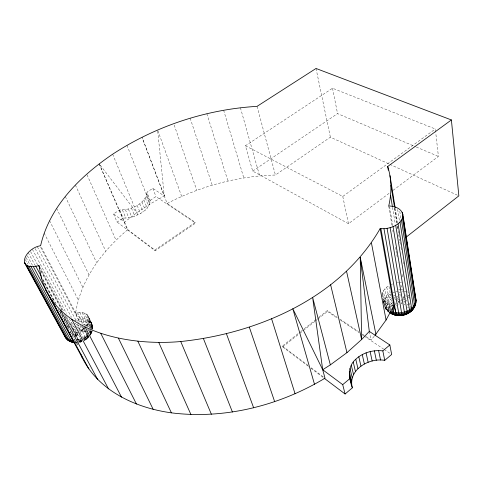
<?xml version="1.0" encoding="UTF-8"?>
<svg xmlns="http://www.w3.org/2000/svg" width="483" height="483" viewBox="0 0 483 483"><rect width="100%" height="100%" fill="white"/><g stroke="black" fill="none" stroke-linecap="round" stroke-linejoin="round"><path stroke-width="0.36" stroke-dasharray="2.42 1.81" d="M402.248 303.789L401.21 303.753L401.349 299.255M403.22 263.803L403.263 261.575M113.547 213.903L117.091 222.071L123.129 218.111L128.81 217.839L131.817 217.217L140.517 213.607L145.274 210.111L147.134 208.173L149.579 204.182L150.153 200.385L146.923 192.198L152.803 188.37L164.286 195.959L150.135 203.965L136.755 212.786L124.572 222.114L113.547 213.903L119.639 209.942C130.561 210.105 145.492 204.424 146.923 192.198M403.311 298.76L403.595 295.904L402.417 295.868M81.971 312.471L85.672 313.636L87.073 314.662L88.105 315.948L91.722 323.362L91.782 325.916L90.804 328.555L88.926 326.731L86.065 325.808C87.055 320.917 84.175 316.552 81.971 312.471L75.638 312.948L40.614 245.714M88.105 315.948L88.957 319.154L92.579 326.544L91.758 330.233L91.818 332.274L90.569 334.804L92.199 331.115M87.073 314.662L92.356 324.866L92.15 329.992M92.525 329.46L92.579 326.544M92.386 330.535L91.45 333.173L89.971 334.586L90.387 330.855L89.27 331.863L89.277 333.94M85.992 326.188L88.105 322.867L88.957 319.154M83.154 338.649C89.711 335.751 85.467 328.537 79.647 332.473M75.94 323.157L70.784 326.49L74.895 331.121L78.077 333.572L76.507 335.625L76.242 337.665M406.088 294.612L405.853 296.278L409.85 297.854L409.143 299.406M402.333 276.964L402.744 274.109M84.187 327.788L83.197 331.471M82.327 331.549L82.605 326.387M87.598 326.146C89.15 321.358 86.131 316.908 83.957 312.899M410.061 308.625L410.23 306.252L411.733 305.504M84.736 337.539L87.109 338.384L88.003 337.357L87.622 335.727L83.873 328.422L85.195 327.094M92.501 326.073C90.774 320.736 83.903 320.446 79.369 321.829L75.638 312.948C80.697 279.56 102.209 251.208 127.446 229.89L127.772 229.618L124.572 222.114L99.196 163.809L136.755 212.786M392.921 304.459L391.351 307.882C388.018 307.128 384.402 305.099 383.568 301.531C384.045 297.661 386.901 294.582 390.131 292.638L388.869 285.616C385.072 287.826 381.697 291.865 382.276 296.514M383.943 302.738C384.42 298.905 387.239 295.85 390.439 293.924L390.131 292.638M408.093 296.393L408.346 295.312L410.375 296.296M88.926 326.731C90.973 322.083 87.797 317.566 85.672 313.636M91.541 328.518C93.461 324.576 90.393 320.857 88.739 317.464M90.001 327.54L90.895 323.362L90.261 320.923C85.684 317.15 78.989 318.563 74.116 321.002M85.117 329.334L84.018 331.519M406.239 301.169L406.758 300.16M82.013 341.415L79.218 342.163L80.45 339.591L79.568 339.664L78.324 341.656L82.104 340.895M91.42 330.867L90.043 333.053M91.921 331.284L89.584 334.924M90.025 335.431L91.468 331.06L89.397 332.865M89.24 332.467L91.329 329.152L88.105 322.867M87.477 329.575L88.292 328.192M83.873 328.422L81.832 330.034L86.155 338.825L86.034 339.489L84.308 340.569L83.976 340.062L86.457 338.311L88.298 336.18L89.264 335.896M91.981 331.555L90.399 333.282M89.246 328.911L88.298 330.197L89.27 331.863M89.59 335.739L90.876 334.025L90.297 331.06M79.568 339.664L78.741 339.609L77.926 340.702L81.301 340.418L80.896 341.801L78.059 342.61M84.76 331.688L85.678 330.481L82.545 330.306L79.097 331.495M74.153 334.188L75.553 334.641L78.035 332.153M70.838 330.885L70.029 331.93L71.351 332.811M67.56 327.915L68.266 327.009L58.727 309.404M66.159 327.734L67.59 325.904M366.09 336.621L371.107 339.978L374.953 335.401M88.902 330.964L89.953 329.804M85.4 331.972L86.505 330.849M88.745 335.776L83.813 339.513L84.271 340.461M88.794 336.548L84.108 340.104M87.598 338.251L88.938 336.88L85.733 339.483L83.988 338.136M88.449 333.373L82.871 337.708L83.396 338.704L87.622 335.727M76.966 340.473L77.998 339.44L78.741 339.609M76.266 330.046L73.712 332.31L74.986 333.107L77.171 331.169M72.897 330.94L75.336 328.838L69.208 318.629M71.732 329.871L76.29 326.411M395.837 306.035L396.489 305.401M392.715 302.273C390.421 304.079 388.9 307.26 390.089 310.116L386.08 308.577L384.504 306.639L386.128 309.428L390.029 313.026M410.152 303.318L409.258 304.061L409.88 305.117M85.92 332.37L87.175 331.356M87.894 337.901L85.733 339.483M308.462 366.374L282.64 346.903L282.38 346.082L300.094 332.087M300.686 331.622L303.638 329.285M304.224 328.82L318.394 317.627M318.985 317.162L327.251 310.629L337.273 317.337M282.64 346.903L299.152 333.844M299.738 333.379L302.69 331.048M303.276 330.583L315.073 321.255M315.665 320.79L317.434 319.39M318.019 318.925L327.456 311.463L327.251 310.629M71.701 327.697L75.04 325.337M71.333 322.632L69.329 324.19L64.04 314.282M69.987 325.307L71.967 323.767M435.648 131.962L435.316 128.997L332.527 88.238L245.412 145.769L252.694 171.091L348.472 223.714L390.125 192.554M393.144 190.296L438.425 156.426L435.732 132.704M245.412 145.769L342.779 196.466L435.316 128.997M395.215 304.531L396.223 303.825L395.172 302.618L396.573 301.911M392.631 294.473C385.458 296.707 381.389 306.862 388.332 311.74M391.544 296.816C386.889 299.212 383.514 305.534 387.004 310.243L389.364 311.221C386.877 307.919 388.471 303.252 391.562 300.957L388.368 295.361L386.756 287.071M392.311 298.325C387.505 300.649 384.516 307.659 388.918 311.776M181.686 196.448L157.621 129.999L164.286 195.959L142.002 137.244L167.142 203.494C200.536 186.154 237.751 176.029 275.413 175.027L330.372 137.184L389.141 164.027M127.772 229.618L154.856 250.019L195.307 222.337L195.579 223.104L155.17 250.78L117.091 222.071M252.694 171.091L337.551 113.602L415.621 146.747M150.153 200.385L155.973 196.569L195.579 223.104M83.619 339.464L86.493 337.176L87.972 334.441L86.529 334.761M84.205 340.437L86.179 339.271M81.832 330.034L79.568 331.435L82.871 337.708M86.535 333.433L87.972 332.733M82.273 337.991L76.163 340.11M78.463 330.366L82.659 328.917L85.316 328.869M76.073 324.775L77.141 324.268M76.948 326.091L80.323 324.757M77.038 327.782L82.569 325.874M77.769 329.116L81.023 327.788L84.265 327.281M64.97 315.266L78.584 340.684L80.148 342.157L82.243 341.433L77.153 332.588L75.306 333.258L76.151 337.623M86.614 334.073L88.075 333.554M391.266 284.415L392.57 283.962M392.794 292.74L395.36 291.847M393.717 295.717L394.901 295.306M78.584 340.684L81.029 339.839M81.512 340.612L77.377 341.819M81.923 341.149L77.986 342.296M81.826 341.674L80.148 342.157M77.045 321.129C83.082 317.917 94.318 320.084 92.573 328.863C92.44 323.012 85.147 321.624 80.601 323.097M78.216 322.227L79.369 321.829M73.971 339.253L74.992 338.933M88.908 335.057L86.294 335.474M396.036 291.702L398.058 291.267M397.702 296.284L396.543 296.538L396.869 297.643M399.151 297.745L397.038 298.198L399.139 304.061M397.563 299.828L399.435 299.424M398.095 301.38L399.701 301.036M398.626 302.805L399.948 302.521M76.036 342.779L76.827 342.682L75.107 342.574M88.298 337.176L85.382 336.88M397.328 282.845L398.729 282.712M398.529 289.885L399.924 289.758M398.982 292.692L400.316 292.571M399.218 294.298L400.492 294.183M83.028 324.25C86.439 323.731 90.882 324.83 91.963 328.543M399.459 295.982L400.649 295.88M400.25 300.987L401.343 300.891M74.732 336.47L76.266 336.331M88.298 336.18L85.908 336.186M407.483 307.882L408.642 307.786M74.497 342.139L76.785 341.946M400.123 282.658L401.512 282.676M400.618 289.697L402.689 289.764M402.182 291.062L403.553 291.104M75.052 335.552L76.507 335.625M84.936 325.741L86.065 325.808M404.205 291.213L406.179 291.533M391.381 309.06L386.78 307.641L384.655 305.817M403.456 297.625L407.429 298.566M403.245 299.327L405.062 299.629M403.486 301.036L404.525 301.211L403.915 302.672L405.11 303.046M393.887 305.588C389.437 304.954 384.716 302.769 382.802 298.446L383.2 300.553M75.553 334.641L76.9 334.912M74.714 341.879L76.079 342.205M72.015 334.87L73.03 335.154M407.404 291.913L408.63 292.287M77.431 334.224L74.986 333.107M391.604 306.699C385.325 305.033 382.651 298.548 382.693 292.517M416.316 147.043L438.425 156.426M389.823 164.341L457.486 195.241M77.365 339.144L77.998 339.44M74.853 340.835L75.855 341.3M404.168 304.254L404.995 304.664M392.13 305.546C386.195 303.064 383.725 296.653 383.617 290.573M167.142 203.494L195.307 222.337M339.778 319.015L358.573 331.592M362.335 334.109L365.468 336.204M327.456 311.463L337.43 318.146M340.545 320.229L359.249 332.763M362.365 334.846L363.608 335.685M364.23 336.102L383.556 349.046M384.178 349.463L390.415 353.641M72.45 331.386L73.289 332.002M392.45 304.115C387.221 300.824 385.331 294.606 384.987 288.737M282.38 346.082L308.202 365.528M311.203 367.786L325.011 378.189M310.859 368.185L323.471 377.694M389.31 312.356C385.06 309.851 384.257 304.815 383.81 300.251M407.078 304.236L407.797 305.014M75.638 312.948L80.667 318.816L82.364 324.31M75.336 328.838L75.958 329.647M397.376 303.239L398.167 304.405M400.866 285.242L401.947 287.192M384.462 306.071L386.581 308.915L390.65 311.45L389.358 304.399M25.261 259.51L27.773 264.135M26.088 257.65L30.381 265.572M27.332 255.779L32.675 265.68M42.963 279.536L56.07 303.952M59.964 311.209L62.796 316.486M64.215 319.124L66.34 323.085M67.753 325.723L69.528 329.026M71.653 332.986L73.778 336.941M28.243 252.627L35.331 265.831M42.776 279.693L55.183 302.799M43.953 282.857L53.547 300.698M58.165 309.289L77.697 345.635L77.135 342.719M41.001 270.359L62.5 310.647M30.538 251.558L37.596 264.769M41.121 271.368L61.57 309.663M40.276 267.522L63.629 311.342M66.461 316.655L75.306 333.258L78.011 339.706L77.153 332.588M32.403 249.319L66.376 313.298M35.162 248.6L71.418 317.277M37.354 246.777L75.867 320.175M40.65 247.23L78.27 319.341M77.437 312.579L80.667 318.816M87.061 324.781L88.359 327.293M79.773 312.362L83.505 319.782L84.362 325.186M44.128 233.102L78.343 300.064M88.745 320.972L92.38 328.355M49.514 220.604L82.841 287.325M395.028 298.899L395.529 299.931M56.614 208.348L88.993 274.857M65.283 196.448L96.66 262.788M75.372 185.007L105.723 251.214M87.031 174.792L116.023 240.22M394.333 297.305L394.798 298.367M99.196 163.809L127.446 229.89M119.639 209.942L123.129 218.111M122.416 209.96L125.882 218.141M125.357 209.652L128.81 217.839M128.387 209.018L131.817 217.217M77.672 324.015L80.522 332.056M131.424 208.076L134.823 216.281M112.66 154.198L137.752 215.068M137.166 205.39L140.517 213.607M154.856 250.019L155.17 250.78M139.72 203.717L143.046 211.94M141.966 201.894L145.274 210.111M143.849 199.956L147.134 208.173M145.317 197.964L148.577 206.175M146.868 194.033L150.104 202.232M126.969 145.323L150.135 203.965M146.331 195.971L149.579 204.182M152.803 188.37L155.973 196.569M174.212 125.049L196.774 190.314M390.439 293.924L390.916 295.33M190.169 118.19L212.236 185.158M206.845 113.704L227.946 181.016M223.635 110.215L243.794 177.925M240.413 107.751L259.661 175.921M257.047 106.357L275.413 175.027M80.45 325.264L81.422 331.743M399.894 242.043L400.6 244.978M369.296 331.398L371.107 339.978M342.779 196.466L348.472 223.714M316.027 68.471L330.372 137.184M332.527 88.238L337.551 113.602M382.24 294.515L383.303 300.13M383.333 301.253L383.864 304.061M385.265 301.881L386.931 310.05L388.773 311.444L387.137 303.282M389.612 206.73L392.812 226.014M388.737 205.963L392.057 225.875M392.794 230.306L393.035 231.78M395.613 247.272L396.108 250.218M396.229 250.955L396.724 253.907M396.845 254.644L397.213 256.859M392.516 207.346L395.269 224.136M395.263 208.415L397.533 222.578M394.677 208.288L397.062 223.086M397.539 226.05L397.901 228.266M400.999 247.513L401.476 250.472M394.4 207.974L396.911 223.526M397.388 226.491L399.658 240.558M397.648 209.423L399.532 221.335M399.785 211.421L400.956 218.871M383.568 301.531L383.605 303.535"/><path stroke-width="0.72" d="M451.394 119.947L316.027 68.471L257.047 106.357C205.855 109.399 155.568 126.129 112.66 154.198C80.269 176.186 49.58 206.277 40.614 245.714C24.639 248.147 14.659 271.681 39.214 265.529C45.951 331.501 126.86 346.468 180.745 341.523C257.403 333.602 340.322 297.926 380.139 228.622L383.967 228.707L398.686 312.857L399.616 315.61C408.479 315.84 417.475 307.949 415.833 298.687L402.81 214.247C401.288 208.203 394.273 206.108 388.737 205.963C391.761 192.983 391.785 179.259 387.704 166.496L451.394 119.947L458.85 195.869L405.792 237.425M402.81 214.247L402.46 218.207L415.573 302.732C415.368 308.142 410.81 311.94 406.263 314.185C402.695 315.64 398.674 315.936 394.913 315.097C391.562 313.225 394.086 308.474 393.887 305.588L380.139 228.622M415.265 298.023L415.223 296.761C416.316 299.744 416.219 303.27 414.776 306.107M324.069 378.147L345.091 393.995L352.361 387.825C347.482 369.93 369.097 357.456 384.728 360.36L391.659 354.474L389.841 344.971L369.296 331.398L360.233 257.367L361.622 339.507L346.951 352.656L330.348 364.864L322.704 369.743L325.011 378.189C279.319 405.696 224.631 419.51 171.411 412.85C136.001 407.948 98.665 391.152 82.188 357.583L45.257 289.16M352.361 387.825C348.823 378.473 347.156 366.476 355.766 359.249C362.92 352.536 373.178 349.698 382.832 350.875L389.841 344.971M415.591 301.187L415.869 299.931M414.517 306.711L412.065 310.303M409.789 312.066C411.48 311.758 411.908 309.79 411.607 308.335L398.058 223.828L400.002 222.083L402.46 218.207M374.953 335.401L386.068 320.012L393.887 305.588L396.428 314.687L397.213 315.508L398.119 315.109M400.045 315.188L399.616 315.61M369.296 331.398L361.622 339.507L346.571 271.374M345.091 393.995L342.713 384.643L350.072 378.449M411.16 311.233C407.157 314.439 401.856 315.725 396.797 315.248M383.967 228.707C388.99 228.387 393.995 226.853 398.058 223.828M408.141 313.232L409.216 312.61L409.493 311.909L409.475 309.845L395.722 225.38M406.263 314.185L407.151 313.105L407.036 311.082L393.053 226.678M391.93 313.582L393.639 314.457C391.924 314.65 390.868 312.942 390.65 311.45C399.797 315.109 414.016 311.547 415.948 300.698L402.907 216.209M73.796 341.415L69.618 340.805L67.928 340.02L67.234 339.042L27.114 265.439M73.784 342.097L70.446 341.547L68.948 339.833L28.883 266.157M74.575 342.556C70.572 342.513 66.871 340.014 64.879 336.615L24.748 263.15M394.327 314.807L397.66 315.459M67.928 340.02L69.836 341.312L74.147 342.664L72.359 342.006L70.941 340.304L30.978 266.55M74.593 342.447L70.446 341.547M394.285 314.668L395.571 315.091L392.051 314.059M389.866 312C398.089 316.003 409.626 313.799 414.752 305.908L401.482 220.188M389.31 312.356C396.821 316.655 407.314 315.17 413.225 308.806L413.37 306.608L400.002 222.083M392.794 314.403L389.859 312.64M24.579 262.317L65.869 337.955L67.481 339.742L69.836 341.312M314.499 384.287L292.813 308.728L322.704 369.743L342.713 384.643M65.869 337.955L68.948 339.833L73.168 340.443L33.339 266.616M403.909 314.62L404.561 314.596L404.368 312.018L390.143 227.686M67.481 339.742L64.879 336.615L64.299 335.063L65.012 336.077M51.723 300.1L88.818 368.909M35.881 266.338L41.194 276.234M41.115 277.568L41.822 278.89M38.531 265.735L39.944 268.379M60.544 310.207L97.608 379.415M71.713 319.269L108.53 388.912M85.171 327.088L121.523 397.183M100.814 333.469L136.454 404.042M118.45 338.239L153.159 409.318M137.86 341.246L171.411 412.85M158.744 342.362L190.924 414.529M180.745 341.523L211.385 414.263M203.464 338.692L232.42 412.017M81.132 354.77L82.188 357.583M226.479 333.898L253.647 407.809M249.337 327.214L274.67 401.705M271.591 318.762L295.083 393.808M330.348 364.864L312.604 297.323L322.704 369.743M349.342 375.164L351.63 384.54M349.964 368.444L352.228 377.821M349.306 371.801L351.582 381.178M330.62 284.783L346.951 352.656M351.286 365.184L353.532 374.56M353.242 362.093L355.452 371.475M355.766 359.249L357.951 368.644M358.797 356.72L360.946 366.126M362.262 354.57L364.375 363.983M366.072 352.844L368.143 362.274M370.135 351.588L372.164 361.03M374.349 350.827L376.335 360.282M378.618 350.586L380.556 360.058M360.233 257.367L375.919 334.254M382.832 350.875L384.728 360.36M371.451 243.034L386.068 320.012M392.383 308.027L393.15 312.266M380.9 228.688L395.855 312.736M387.082 228.368L402.049 315.405L401.995 315.025M390.578 195.464L392.395 206.603M389.998 175.667L395.142 207.666M390.982 185.339L394.442 206.802M387.704 166.496L388.302 170.203M402.182 212.387L402.756 216.088M403.553 221.268L403.782 222.748M404.47 227.191L404.7 228.67M405.497 233.85L405.726 235.33M406.414 239.773L406.644 241.252M406.873 242.732L407.103 244.211M408.358 252.355L408.588 253.835M408.817 255.314L409.047 256.793M410.302 264.938L410.532 266.417M410.761 267.896L410.991 269.375M411.22 270.86L411.45 272.34M412.247 277.52L412.476 278.999M412.705 280.478L412.935 281.957M413.164 283.443L413.394 284.922M414.191 290.102L414.42 291.581M414.649 293.06L414.879 294.539M415.628 301.827L415.706 303.119"/></g></svg>
